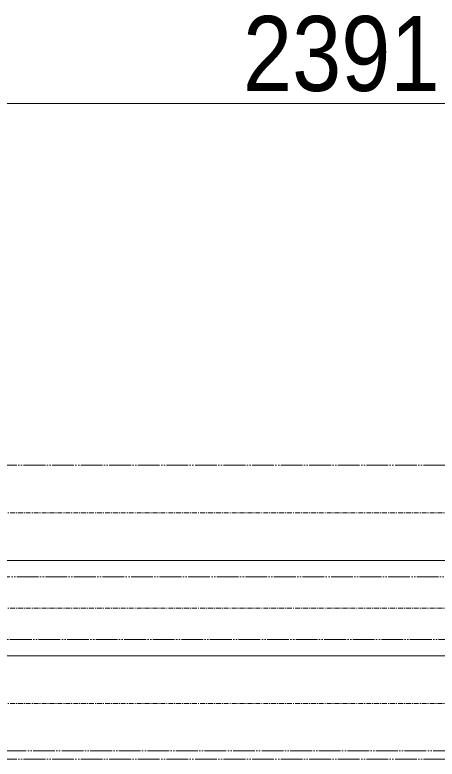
# Model space of a CAD drawing. Units: millimetres, scale not verified. Extents: x -4547 to 4547, y -2305 to 2305.
# Drawn here: x -2044 to -1888.9, y 1087.6 to 1361.2 of the extents above; entities that cross this region are included whole.
import ezdxf
from ezdxf.enums import TextEntityAlignment as Align

# ---------------------------------------------------------------- set-up
doc = ezdxf.new("R2010")
doc.units = ezdxf.units.MM
doc.header["$LTSCALE"] = 20
doc.linetypes.add('USER1', pattern=[10.5, 8, -0.5, 0.5, -0.5, 0.5, -0.5])
doc.linetypes.add('USER3', pattern=[2.91, 1.76, -0.4, 0.35, -0.4])
doc.layers.add('0-1_3一般', color=7, linetype='Continuous', lineweight=15)
doc.layers.add('0-2_2寸法-1', color=7, linetype='Continuous', lineweight=15)
doc.styles.add('ＭＳ Ｐゴシック', font='')
doc.styles.get('ＭＳ Ｐゴシック').set_extended_font_data('MS PGothic')

# ---------------------------------------------------------------- blocks, each defined once
blk = doc.blocks.new('グループ-34')
at = {"layer": '0-1_3一般', "linetype": 'USER3'}
for p, q in [((12295.5, 23990), (-52674.5, 23990)), ((12295.5, 23290), (-52674.5, 23290)), ((12295.5, 22590), (-52674.5, 22590))]:
    blk.add_line(p, q, dxfattribs=at)
at = {"layer": '0-1_3一般', "linetype": 'USER1'}
for p, q in [((12195.5, 23640), (-52574.5, 23640)), ((12195.5, 23640), (-52574.5, 23640)), ((-52574.5, 22940), (12195.5, 22940))]:
    blk.add_line(p, q, dxfattribs=at)
for points in [[(12195.5, 24340), (-52574.5, 24340), (-52574.5, 23640), (12195.5, 23640)], [(12195.5, 22940), (-52574.5, 22940), (-52574.5, 22240), (12195.5, 22240)]]:
    blk.add_lwpolyline(points, close=True, dxfattribs=at)
blk = doc.blocks.new('グループ-37')
at = {"layer": '0-1_3一般', "linetype": 'USER1'}
for p, q in [((-19724.5, 23520), (-4704.5, 23520)), ((-4704.5, 23060), (-19724.5, 23060))]:
    blk.add_line(p, q, dxfattribs=at)
blk = doc.blocks.new('グループ-40')
at = {"layer": '0-1_3一般', "linetype": 'USER1'}
blk.add_lwpolyline([(12195.5, 22180), (-52574.5, 22180), (-52574.5, 22240), (12195.5, 22240)], close=True, dxfattribs=at)
at = {"layer": '0-1_3一般'}
for name in ['グループ-34', 'グループ-37']:
    blk.add_blockref(name, (0, 0), dxfattribs=at)

msp = doc.modelspace()

# ---------------------------------------------------------------- linework, layer by layer
at = {"layer": '0-2_2寸法-1'}
msp.add_line((-3110.09, 1328.63), (-741.6, 1328.63), dxfattribs=at)

# ---------------------------------------------------------------- block references
at = {"layer": '0-1_3一般', "xscale": 0.05, "yscale": 0.05}
msp.add_blockref('グループ-40', (-1340.62, -21.39), dxfattribs=at)

# ---------------------------------------------------------------- texts
at = {"layer": '0-2_2寸法-1', "style": 'ＭＳ Ｐゴシック', "width": 0.9}
msp.add_text('2391', height=27.57, dxfattribs=at).set_placement((-1960.21, 1324.91), align=Align.BOTTOM_LEFT)

doc.saveas('drawing.dxf')
